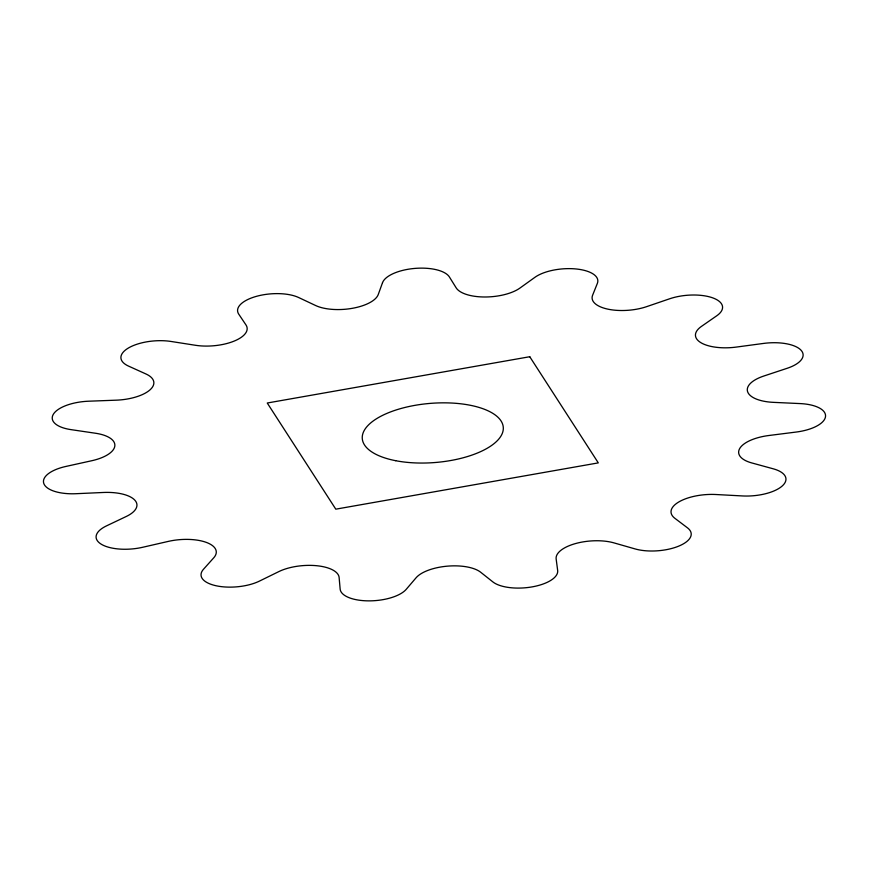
<?xml version="1.0" encoding="UTF-8"?>
<svg xmlns="http://www.w3.org/2000/svg" width="869" height="869" viewBox="0 0 869 869"><rect width="100%" height="100%" fill="white"/><g stroke="black" fill="none" stroke-linecap="round" stroke-linejoin="round"><path stroke-width="1.3" d="M382.501 282.74L378.254 294.504A35.368 14.838 -4.6 0 1 352.314 308.321A35.368 14.838 -4.6 0 1 315.664 305.54L298.643 297.524A34.271 14.382 -4.6 0 0 256.431 296.34A34.271 14.382 -4.6 0 0 238.747 314.154L245.949 324.897A35.368 14.838 -4.6 0 1 233.913 341.191A35.368 14.838 -4.6 0 1 195.416 345.275L171.052 341.463A34.271 14.382 -4.6 0 0 128.645 347.872A34.271 14.382 -4.6 0 0 128.558 366.11L145.949 373.974A35.368 14.838 -4.6 0 1 149.913 389.942A35.368 14.838 -4.6 0 1 116.207 400.174L88.714 401.206A34.271 14.382 -4.6 0 0 53.444 414.111A34.271 14.382 -4.6 0 0 70.954 429.623L95.547 433.251A35.368 14.838 -4.6 0 1 114.806 446.112A35.368 14.838 -4.6 0 1 91.745 460.733L65.87 466.447A34.271 14.382 -4.6 0 0 43.841 483.609A34.271 14.382 -4.6 0 0 75.918 493.711L103.454 492.473A35.368 14.838 -4.6 0 1 134.695 500.023A35.368 14.838 -4.6 0 1 126.244 516.49L106.463 525.897A34.271 14.382 -4.6 0 0 101.477 544.342A34.271 14.382 -4.6 0 0 142.592 547.296L168.304 541.398A35.368 14.838 -4.6 0 1 206.116 542.321A35.368 14.838 -4.6 0 1 213.752 557.8L203.487 569.271A34.271 14.382 -4.6 0 0 216.403 585.825A34.271 14.382 -4.6 0 0 259.44 581.1L278.884 571.574A35.368 14.838 -4.6 0 1 316.729 565.719A35.368 14.838 -4.6 0 1 339.127 577.527L340.148 589.073A34.271 14.382 -4.6 0 0 368.749 600.87A34.271 14.382 -4.6 0 0 406.257 589.291L416.077 577.787A35.368 14.838 -4.6 0 1 447.405 566.154A35.368 14.838 -4.6 0 1 480.687 572.247L492.832 581.882A34.271 14.382 -4.6 0 0 532.154 586.879A34.271 14.382 -4.6 0 0 557.659 570.455L556.149 558.941A35.368 14.838 -4.6 0 1 575.56 543.549A35.368 14.838 -4.6 0 1 613.981 542.886L635.13 548.936A34.271 14.382 -4.6 0 0 678.385 546.264A34.271 14.382 -4.6 0 0 687.466 527.831L674.898 518.326A35.368 14.838 -4.6 0 1 679.015 501.837A35.368 14.838 -4.6 0 1 715.926 494.515L742.441 495.938A34.271 14.382 -4.6 0 0 782.143 486.064A34.271 14.382 -4.6 0 0 773.236 468.804L751.783 462.938A35.368 14.838 -4.6 0 1 739.899 448.198A35.368 14.838 -4.6 0 1 768.924 435.499L796.21 432.045A34.271 14.382 -4.6 0 0 825.496 416.685A34.271 14.382 -4.6 0 0 800.143 403.585L773.508 402.358A35.368 14.838 -4.6 0 1 747.688 391.93A35.368 14.838 -4.6 0 1 763.797 376.038L787.129 368.304A34.271 14.382 -4.6 0 0 800.936 350.109A34.271 14.382 -4.6 0 0 763.525 343.429L736.315 347.079A35.368 14.838 -4.6 0 1 701.011 342.755A35.368 14.838 -4.6 0 1 701.424 326.418L716.784 315.751A34.271 14.382 -4.6 0 0 712.721 297.861A34.271 14.382 -4.6 0 0 669.717 298.762L646.634 306.648A35.368 14.838 -4.6 0 1 607.963 309.168A35.368 14.838 -4.6 0 1 592.615 295.221L597.329 283.457A34.271 14.382 -4.6 0 0 576.104 268.966A34.271 14.382 -4.6 0 0 534.946 277.298L519.977 288.041A35.368 14.838 -4.6 0 1 484.62 296.992A35.368 14.838 -4.6 0 1 456.16 287.835L449.425 277.005A34.271 14.382 -4.6 0 0 414.709 268.423A34.271 14.382 -4.6 0 0 382.501 282.74M529.764 356.724L267.25 403.01L335.792 509.169L598.296 462.884L529.764 356.724M395.677 460.7A70.726 29.665 -4.6 0 0 503.281 429.177A70.726 29.665 -4.6 0 0 399.371 408.962A70.726 29.665 -4.6 0 0 395.677 460.7"/></g></svg>
